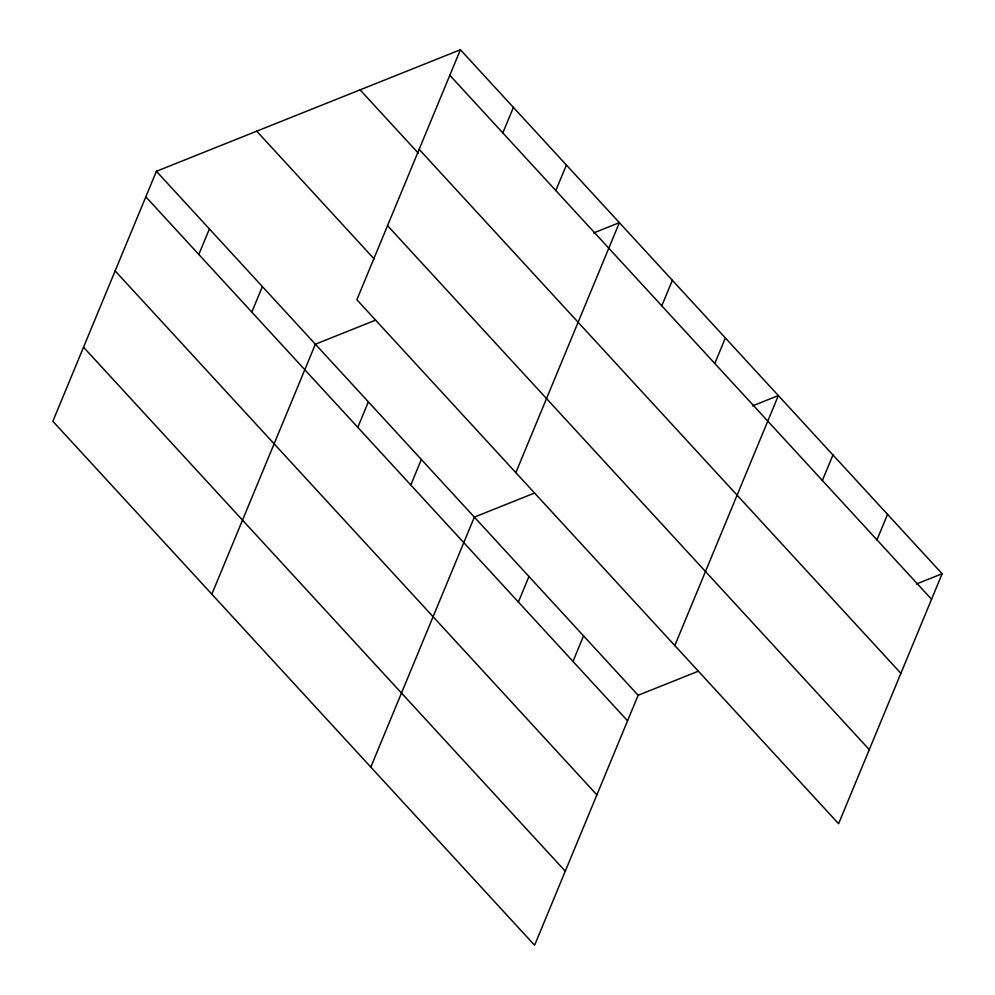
<?xml version="1.0" encoding="UTF-8"?>
<svg xmlns="http://www.w3.org/2000/svg" width="995" height="995" viewBox="0 0 995 995"><rect width="100%" height="100%" fill="white"/><g stroke="black" fill="none" stroke-linecap="round" stroke-linejoin="round"><path stroke-width="1.49" d="M460.399 49.75L356.857 299.731L838.598 823.711L942.141 573.729L460.399 49.75L156.402 171.289L52.859 421.271L534.601 945.25L638.143 695.269L698.341 671.202M198.813 254.459L209.398 228.925M251.81 312.107L262.382 286.572M211.835 594.189L315.378 344.208L375.563 320.141M357.79 427.377L368.374 401.843M502.823 132.92L513.395 107.385M410.786 485.013L421.358 459.479M555.807 190.555L566.391 165.021M370.799 767.095L474.354 517.114L534.539 493.047M515.833 472.65L619.375 222.656L593.58 232.979M518.37 602.037L528.954 576.503M661.787 305.838L672.371 280.304M572.971 661.414L583.543 635.88M714.783 363.474L725.355 337.939M674.809 645.556L778.351 395.575L752.556 405.885M822.367 480.485L832.952 454.951M876.968 539.875L887.552 514.34M916.345 584.04L942.141 573.729M449.827 75.284L931.569 599.264M419.144 149.349L900.885 673.329M360.078 89.861L418.273 153.143M387.54 225.666L869.282 749.645M256.722 131.178L374.132 258.887M156.402 171.289L638.143 695.269M145.83 196.823L627.571 720.803M115.146 270.889L596.888 794.868M83.53 347.205L565.272 871.185"/></g></svg>
